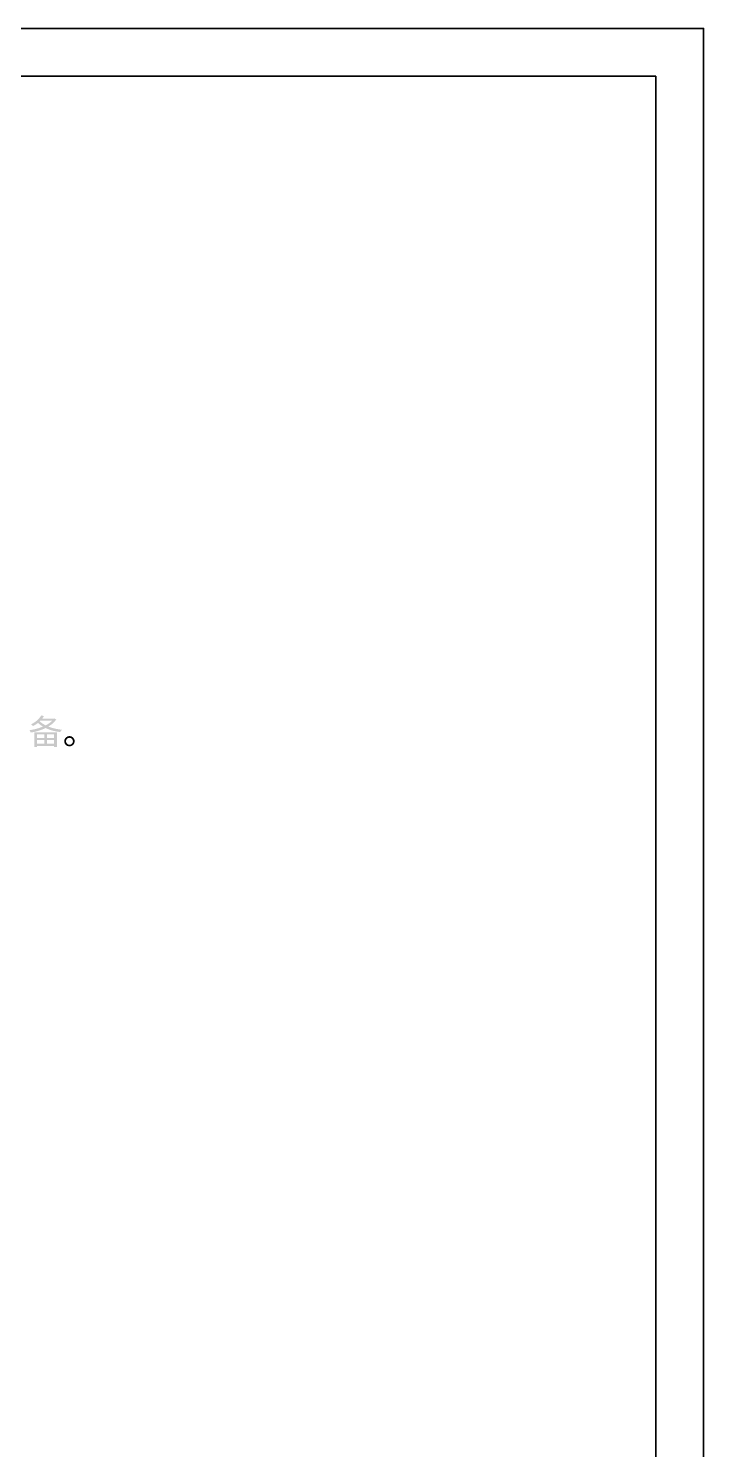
# Model space of a CAD drawing. Header units: millimetres. Extents: x -4600 to 229000, y -4300 to 19460.
# Drawn here: x 183356 to 189000, y 7580 to 19460 of the extents above; entities that cross this region are included whole.
import ezdxf

# ---------------------------------------------------------------- set-up
doc = ezdxf.new("R2010")
doc.units = ezdxf.units.MM
doc.header["$LTSCALE"] = 100
doc.layers.add('A-SHEET', color=7, linetype='Continuous', lineweight=35)
doc.layers.add('R2-LEGEND', color=7, linetype='Continuous', lineweight=18)

# ---------------------------------------------------------------- blocks, each defined once
blk = doc.blocks.new('A05_SHEET')
at = {"layer": 'R2-LEGEND'}
h = blk.add_hatch(color=256, dxfattribs=at)
edge = h.paths.add_edge_path()
edge.add_spline(control_points=[(23463, 13717), (23448, 13692), (23420, 13663), (23379, 13643)], knot_values=[0, 0, 0, 0, 1, 1, 1, 1], degree=3, periodic=0)
edge.add_spline(control_points=[(23379, 13643), (23384, 13640), (23390, 13633), (23394, 13628)], knot_values=[0, 0, 0, 0, 1, 1, 1, 1], degree=3, periodic=0)
edge.add_spline(control_points=[(23394, 13628), (23410, 13636), (23424, 13645), (23436, 13655)], knot_values=[0, 0, 0, 0, 1, 1, 1, 1], degree=3, periodic=0)
edge.add_spline(control_points=[(23436, 13655), (23448, 13643), (23461, 13633), (23477, 13624)], knot_values=[0, 0, 0, 0, 1, 1, 1, 1], degree=3, periodic=0)
edge.add_spline(control_points=[(23477, 13624), (23442, 13609), (23403, 13599), (23365, 13594)], knot_values=[0, 0, 0, 0, 1, 1, 1, 1], degree=3, periodic=0)
edge.add_spline(control_points=[(23365, 13594), (23369, 13589), (23374, 13580), (23375, 13574)], knot_values=[0, 0, 0, 0, 1, 1, 1, 1], degree=3, periodic=0)
edge.add_spline(control_points=[(23375, 13574), (23417, 13580), (23461, 13593), (23500, 13612)], knot_values=[0, 0, 0, 0, 1, 1, 1, 1], degree=3, periodic=0)
edge.add_spline(control_points=[(23500, 13612), (23536, 13594), (23578, 13583), (23622, 13578)], knot_values=[0, 0, 0, 0, 1, 1, 1, 1], degree=3, periodic=0)
edge.add_spline(control_points=[(23622, 13578), (23625, 13584), (23631, 13592), (23636, 13597)], knot_values=[0, 0, 0, 0, 1, 1, 1, 1], degree=3, periodic=0)
edge.add_spline(control_points=[(23636, 13597), (23595, 13602), (23556, 13611), (23522, 13624)], knot_values=[0, 0, 0, 0, 1, 1, 1, 1], degree=3, periodic=0)
edge.add_spline(control_points=[(23522, 13624), (23550, 13640), (23573, 13660), (23588, 13683)], knot_values=[0, 0, 0, 0, 1, 1, 1, 1], degree=3, periodic=0)
edge.add_line((23588, 13683), (23574, 13692))
edge.add_line((23574, 13692), (23571, 13691))
edge.add_line((23571, 13691), (23471, 13691))
edge.add_spline(control_points=[(23471, 13691), (23477, 13698), (23482, 13705), (23486, 13712)], knot_values=[0, 0, 0, 0, 1, 1, 1, 1], degree=3, periodic=0)
edge.add_line((23486, 13712), (23463, 13717))
edge = h.paths.add_edge_path(flags=0)
edge.add_spline(control_points=[(23553, 13672), (23539, 13657), (23521, 13645), (23500, 13634)], knot_values=[0, 0, 0, 0, 1, 1, 1, 1], degree=3, periodic=0)
edge.add_spline(control_points=[(23500, 13634), (23480, 13644), (23463, 13655), (23451, 13669)], knot_values=[0, 0, 0, 0, 1, 1, 1, 1], degree=3, periodic=0)
edge.add_line((23451, 13669), (23454, 13672))
edge.add_line((23454, 13672), (23553, 13672))
h = blk.add_hatch(color=256, dxfattribs=at)
h.paths.add_polyline_path([(23406, 13577), (23406, 13452), (23428, 13452), (23428, 13461), (23571, 13461), (23571, 13453), (23594, 13453), (23594, 13577), (23406, 13577)])
h.paths.add_polyline_path([(23428, 13512), (23489, 13512), (23489, 13480), (23428, 13480), (23428, 13512)], flags=0)
h.paths.add_polyline_path([(23571, 13512), (23571, 13480), (23511, 13480), (23511, 13512), (23571, 13512)], flags=0)
h.paths.add_polyline_path([(23428, 13529), (23428, 13558), (23489, 13558), (23489, 13529), (23428, 13529)], flags=0)
h.paths.add_polyline_path([(23571, 13529), (23511, 13529), (23511, 13558), (23571, 13558), (23571, 13529)], flags=0)
h = blk.add_hatch(color=256, dxfattribs=at)
edge = h.paths.add_edge_path()
edge.add_spline(control_points=[(23699, 13545), (23675, 13545), (23655, 13525), (23655, 13501), (23655, 13477), (23675, 13458), (23699, 13458), (23723, 13458), (23743, 13477), (23743, 13501), (23743, 13525), (23723, 13545), (23699, 13545)], knot_values=[0, 0, 0, 0, 1, 1, 1, 2, 2, 2, 3, 3, 3, 4, 4, 4, 4], degree=3, periodic=0)
edge = h.paths.add_edge_path(flags=0)
edge.add_spline(control_points=[(23699, 13472), (23683, 13472), (23670, 13485), (23670, 13501), (23670, 13517), (23683, 13530), (23699, 13530), (23715, 13530), (23728, 13517), (23728, 13501), (23728, 13485), (23715, 13472), (23699, 13472)], knot_values=[0, 0, 0, 0, 1, 1, 1, 2, 2, 2, 3, 3, 3, 4, 4, 4, 4], degree=3, periodic=0)
at = {"layer": 'A-SHEET'}
for points in [[(-4600, -4300), (29000, -4300), (29000, 19460), (-4600, 19460)], [(-4200, -3900), (28600, -3900), (28600, 19060), (-4200, 19060)]]:
    blk.add_lwpolyline(points, close=True, dxfattribs=at)

msp = doc.modelspace()

# ---------------------------------------------------------------- block references
msp.add_blockref('A05_SHEET', (160000, 0))

doc.saveas('drawing.dxf')
